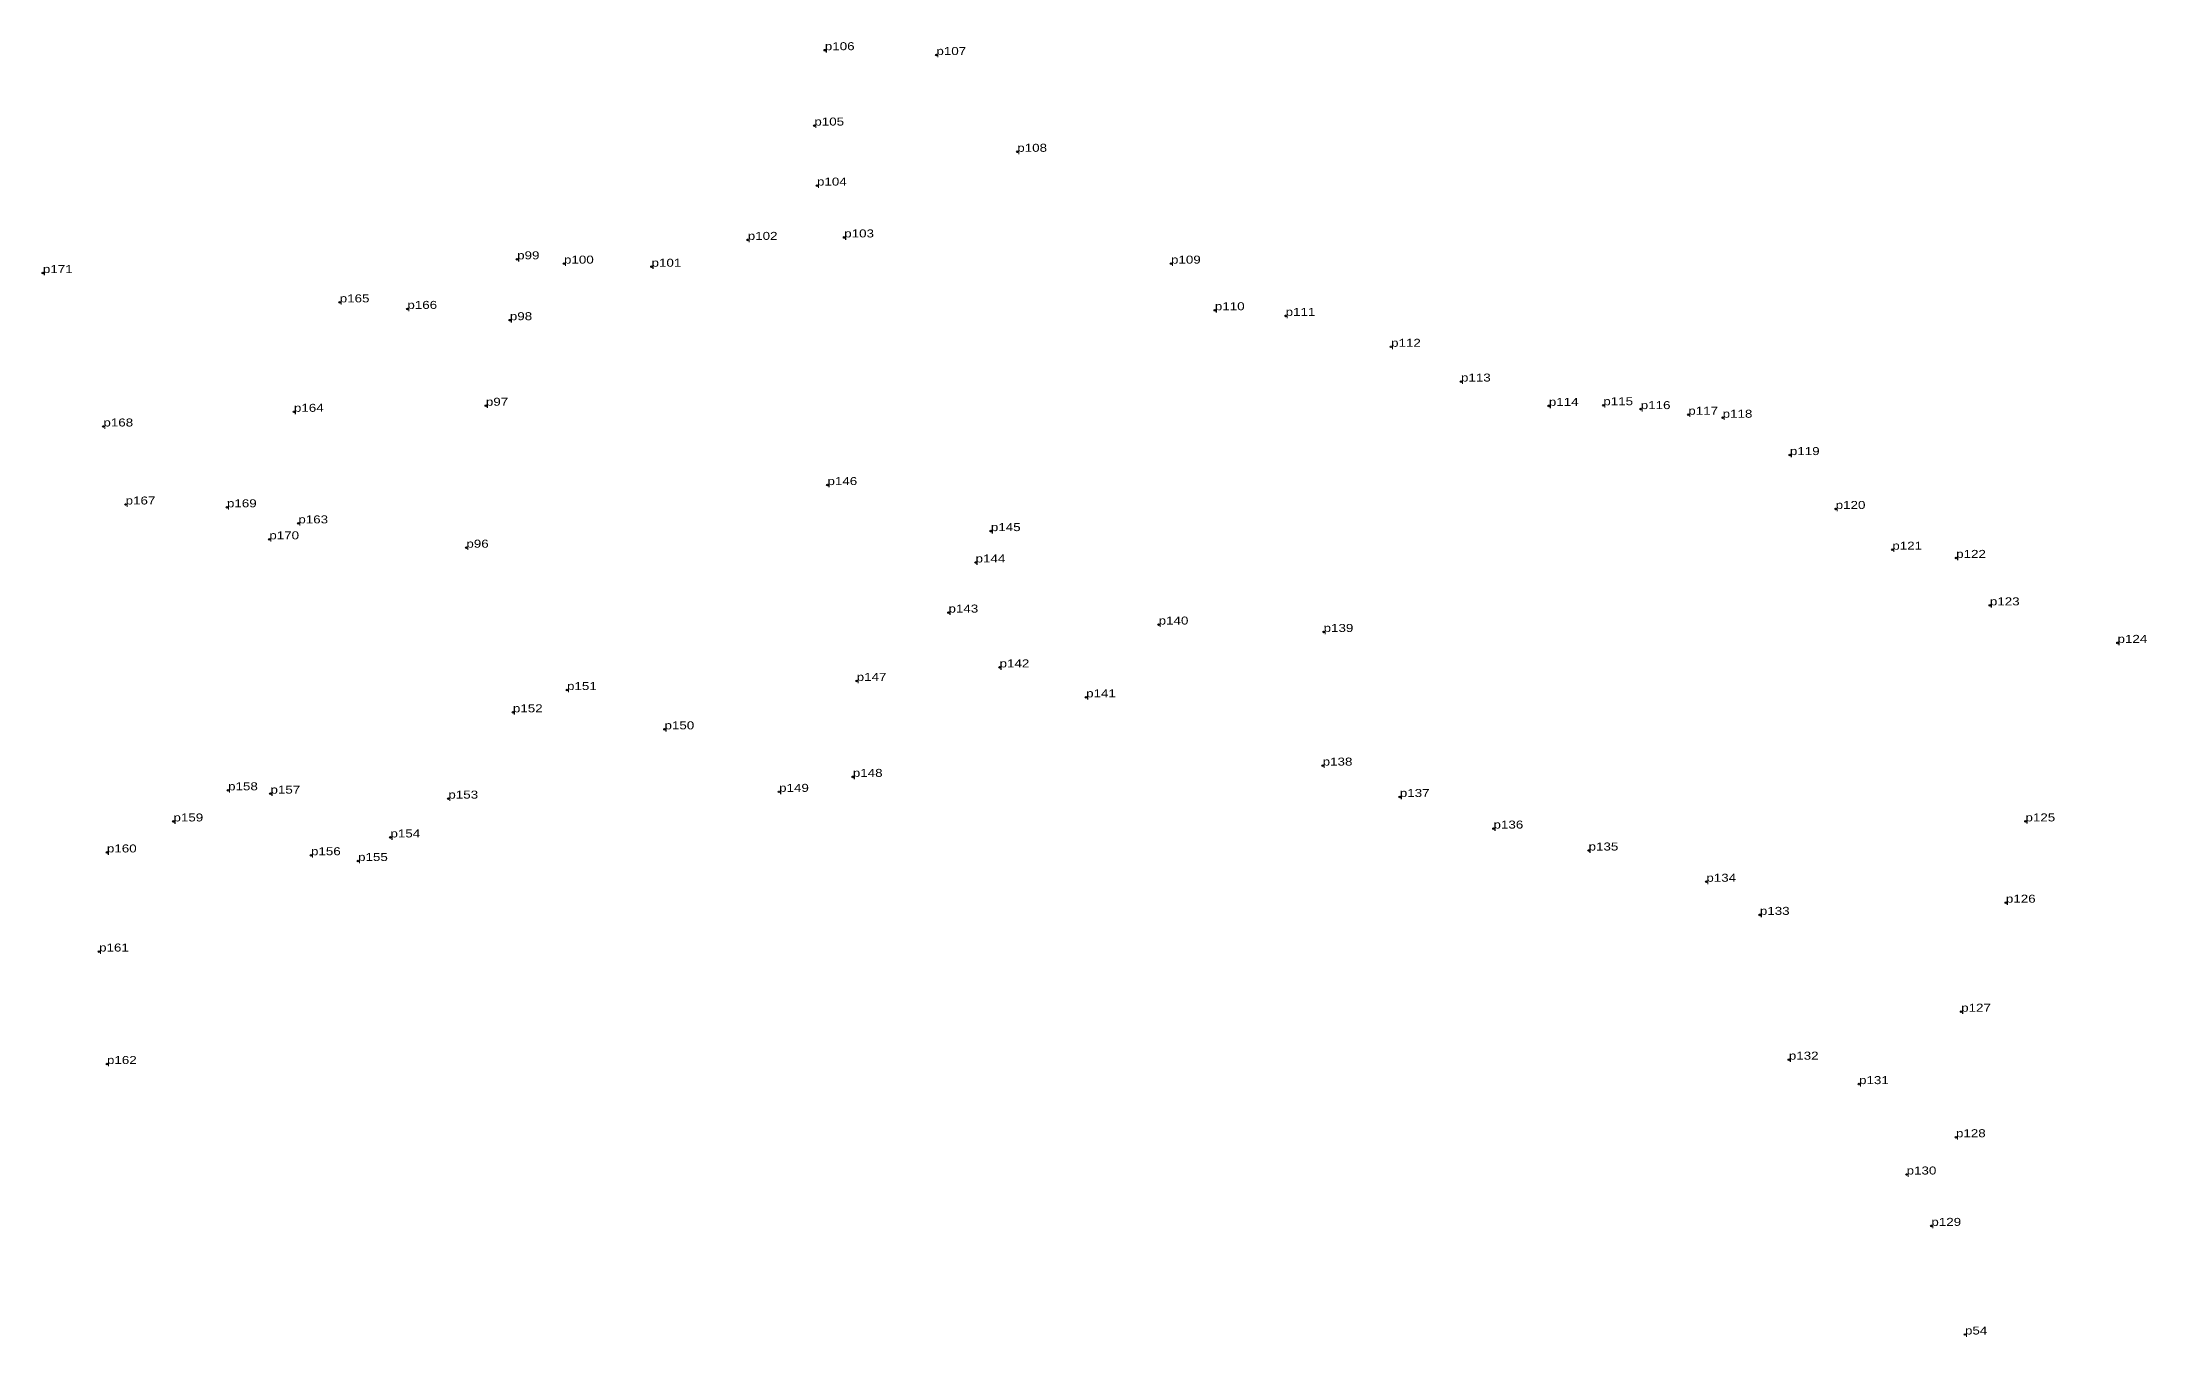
# Model space of a CAD drawing. Header units: metres. Extents: x 550022 to 555948, y 1838059 to 1842315.
# Drawn here: x 555391.1 to 555864.6, y 1840293.4 to 1840584.7 of the extents above; entities that cross this region are included whole.
import ezdxf

# ---------------------------------------------------------------- set-up
doc = ezdxf.new("R2010")
doc.units = ezdxf.units.M
doc.header["$LTSCALE"] = 0.72
doc.header["$PDMODE"] = 32
doc.header["$PDSIZE"] = 0.36
doc.layers.add('12', color=7, linetype='Continuous')
doc.layers.add('7', color=7, linetype='Continuous')

msp = doc.modelspace()

# ---------------------------------------------------------------- linework, layer by layer
at = {"layer": '7'}
for p in [(555567.22, 1840582.92), (555592.32, 1840581.84), (555564.86, 1840565.96), (555610.51, 1840560.06), (555565.45, 1840552.46), (555549.88, 1840540.24), (555571.58, 1840540.79), (555391.32, 1840532.78), (555498, 1840535.87), (555508.54, 1840534.9), (555528.24, 1840534.2), (555645.09, 1840534.9), (555458.09, 1840526.18), (555473.31, 1840524.71), (555496.36, 1840522.17), (555654.96, 1840524.41), (555670.88, 1840523.14), (555694.6, 1840516.18), (555710.32, 1840508.36), (555447.79, 1840501.55), (555490.97, 1840502.92), (555730.09, 1840502.89), (555742.34, 1840503.03), (555750.76, 1840502.16), (555761.46, 1840500.9), (555769.18, 1840500.22), (555404.93, 1840498.25), (555784.31, 1840491.82), (555567.81, 1840485.07), (555409.93, 1840480.7), (555432.72, 1840480.07), (555794.61, 1840479.69), (555448.78, 1840476.45), (555604.57, 1840474.71), (555442.25, 1840472.86), (555486.58, 1840470.98), (555807.35, 1840470.53), (555601.13, 1840467.65), (555821.72, 1840468.68), (555595.04, 1840456.38), (555829.3, 1840458), (555642.31, 1840453.68), (555679.42, 1840452.02), (555858.02, 1840449.56), (555606.53, 1840444.04), (555509.22, 1840438.95), (555574.39, 1840441), (555626, 1840437.31), (555497.05, 1840433.94), (555531.15, 1840430.11), (555573.52, 1840419.41), (555679.21, 1840421.95), (555432.98, 1840416.39), (555442.51, 1840415.64), (555482.53, 1840414.52), (555556.93, 1840416.04), (555696.56, 1840414.89), (555420.69, 1840409.38), (555837.31, 1840409.39), (555469.5, 1840405.78), (555717.64, 1840407.78), (555405.72, 1840402.41), (555451.63, 1840401.78), (555462.22, 1840400.48), (555739.03, 1840402.84), (555765.52, 1840395.81), (555832.9, 1840391.1), (555777.56, 1840388.36), (555403.96, 1840380.11), (555822.84, 1840366.57), (555405.73, 1840354.8), (555784.07, 1840355.78), (555799.87, 1840350.28), (555821.67, 1840338.33), (555810.57, 1840329.94), (555816.14, 1840318.38), (555823.7, 1840293.94)]:
    msp.add_point(p, dxfattribs=at)

# ---------------------------------------------------------------- texts
at = {"layer": '12', "width": 1.25}
for s, p in [('p106', (555567.22, 1840582.92)), ('p107', (555592.32, 1840581.84)), ('p105', (555564.86, 1840565.96)), ('p108', (555610.51, 1840560.06)), ('p104', (555565.45, 1840552.46)), ('p102', (555549.88, 1840540.24)), ('p103', (555571.58, 1840540.79)), ('p99', (555498, 1840535.87)), ('p100', (555508.54, 1840534.9)), ('p109', (555645.09, 1840534.9)), ('p171', (555391.32, 1840532.78)), ('p101', (555528.24, 1840534.2)), ('p165', (555458.09, 1840526.18)), ('p166', (555473.31, 1840524.71)), ('p98', (555496.36, 1840522.17)), ('p110', (555654.96, 1840524.41)), ('p111', (555670.88, 1840523.14)), ('p112', (555694.6, 1840516.18)), ('p113', (555710.32, 1840508.36)), ('p164', (555447.79, 1840501.55)), ('p97', (555490.97, 1840502.92)), ('p114', (555730.09, 1840502.89)), ('p115', (555742.34, 1840503.03)), ('p116', (555750.76, 1840502.16)), ('p168', (555404.93, 1840498.25)), ('p117', (555761.46, 1840500.9)), ('p118', (555769.18, 1840500.22)), ('p119', (555784.31, 1840491.82)), ('p146', (555567.81, 1840485.07)), ('p167', (555409.93, 1840480.7)), ('p169', (555432.72, 1840480.07)), ('p120', (555794.61, 1840479.69)), ('p163', (555448.78, 1840476.45)), ('p145', (555604.57, 1840474.71)), ('p170', (555442.25, 1840472.86)), ('p96', (555486.58, 1840470.98)), ('p121', (555807.35, 1840470.53)), ('p122', (555821.72, 1840468.68)), ('p144', (555601.13, 1840467.65)), ('p143', (555595.04, 1840456.38)), ('p123', (555829.3, 1840458)), ('p140', (555642.31, 1840453.68)), ('p139', (555679.42, 1840452.02)), ('p124', (555858.02, 1840449.56)), ('p147', (555574.39, 1840441)), ('p142', (555606.53, 1840444.04)), ('p151', (555509.22, 1840438.95)), ('p141', (555626, 1840437.31)), ('p152', (555497.05, 1840433.94)), ('p150', (555531.15, 1840430.11)), ('p138', (555679.21, 1840421.95)), ('p158', (555432.98, 1840416.39)), ('p148', (555573.52, 1840419.41)), ('p157', (555442.51, 1840415.64)), ('p153', (555482.53, 1840414.52)), ('p149', (555556.93, 1840416.04)), ('p137', (555696.56, 1840414.89)), ('p159', (555420.69, 1840409.38)), ('p136', (555717.64, 1840407.78)), ('p125', (555837.31, 1840409.39)), ('p160', (555405.72, 1840402.41)), ('p154', (555469.5, 1840405.78)), ('p135', (555739.03, 1840402.84)), ('p156', (555451.63, 1840401.78)), ('p155', (555462.22, 1840400.48)), ('p134', (555765.52, 1840395.81)), ('p133', (555777.56, 1840388.36)), ('p126', (555832.9, 1840391.1)), ('p161', (555403.96, 1840380.11)), ('p127', (555822.84, 1840366.57)), ('p162', (555405.73, 1840354.8)), ('p132', (555784.07, 1840355.78)), ('p131', (555799.87, 1840350.28)), ('p128', (555821.67, 1840338.33)), ('p130', (555810.57, 1840329.94)), ('p129', (555816.14, 1840318.38)), ('p54', (555823.7, 1840293.94))]:
    msp.add_text(s, height=1.8, dxfattribs=at).set_placement(p)

doc.saveas('drawing.dxf')
